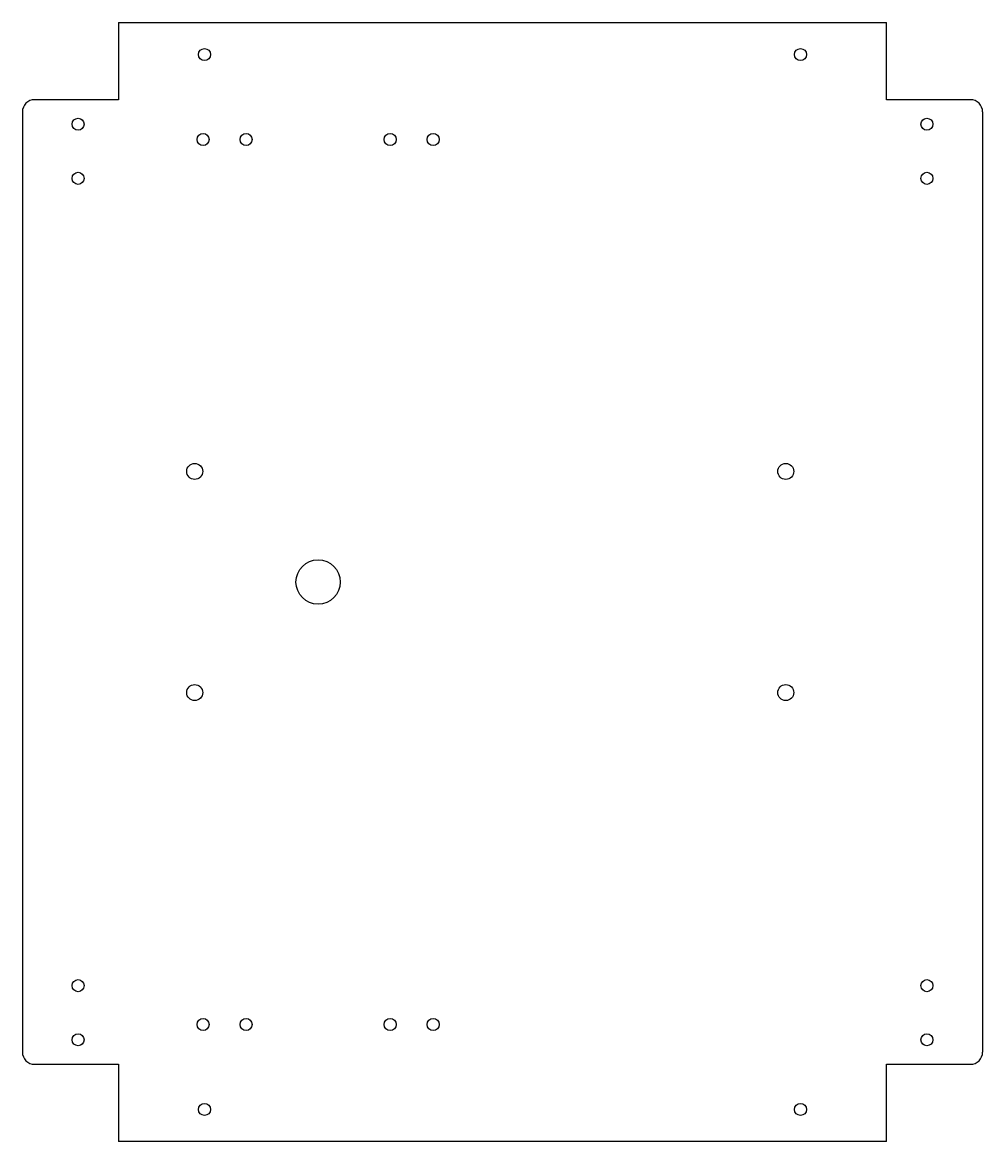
# Model space of a CAD drawing. Header units: millimetres. Extents: x -195 to 195, y -228 to 228.
import ezdxf

# ---------------------------------------------------------------- set-up
doc = ezdxf.new("R2010")
doc.units = ezdxf.units.MM

msp = doc.modelspace()

# ---------------------------------------------------------------- linework, layer by layer
at = {"color": 7, "linetype": 'Continuous', "lineweight": 25}
for p, q in [((-156.2, 227.64), (-156.2, 196.2)), ((-156.2, 227.64), (156.2, 227.64)), ((156.2, 196.2), (156.2, 227.64)), ((-156.2, 196.2), (-190.28, 196.2)), ((190.28, 196.2), (156.2, 196.2)), ((-195.28, 191.2), (-195.28, -191.2)), ((195.28, 191.2), (195.28, -191.2)), ((-190.28, -196.2), (-156.2, -196.2)), ((-156.2, -196.2), (-156.2, -227.64)), ((156.2, -196.2), (190.28, -196.2)), ((156.2, -227.64), (156.2, -196.2)), ((156.2, -227.64), (-156.2, -227.64))]:
    msp.add_line(p, q, dxfattribs=at)
for centre, radius in [((-121.2, 214.54), 2.45), ((121.2, 214.54), 2.45), ((-172.64, 186.2), 2.45), ((172.64, 186.2), 2.45), ((-121.8, 180), 2.45), ((-104.3, 180), 2.45), ((-45.7, 180), 2.45), ((-28.2, 180), 2.45), ((-172.64, 164.2), 2.45), ((172.64, 164.2), 2.45), ((-125.2, 45), 3.25), ((115.2, 45), 3.25), ((-75, 0), 9), ((-125.2, -45), 3.25), ((115.2, -45), 3.25), ((-172.64, -164.2), 2.45), ((172.64, -164.2), 2.45), ((-121.8, -180), 2.45), ((-104.3, -180), 2.45), ((-45.7, -180), 2.45), ((-28.2, -180), 2.45), ((-172.64, -186.2), 2.45), ((172.64, -186.2), 2.45), ((-121.2, -214.54), 2.45), ((121.2, -214.54), 2.45)]:
    msp.add_circle(centre, radius, dxfattribs=at)
for centre, start, end in [((-190.28, 191.2), 90, 180), ((190.28, 191.2), 0, 90), ((-190.28, -191.2), 180, 270), ((190.28, -191.2), 270, 0)]:
    msp.add_arc(centre, 5, start, end, dxfattribs=at)

doc.saveas('drawing.dxf')
